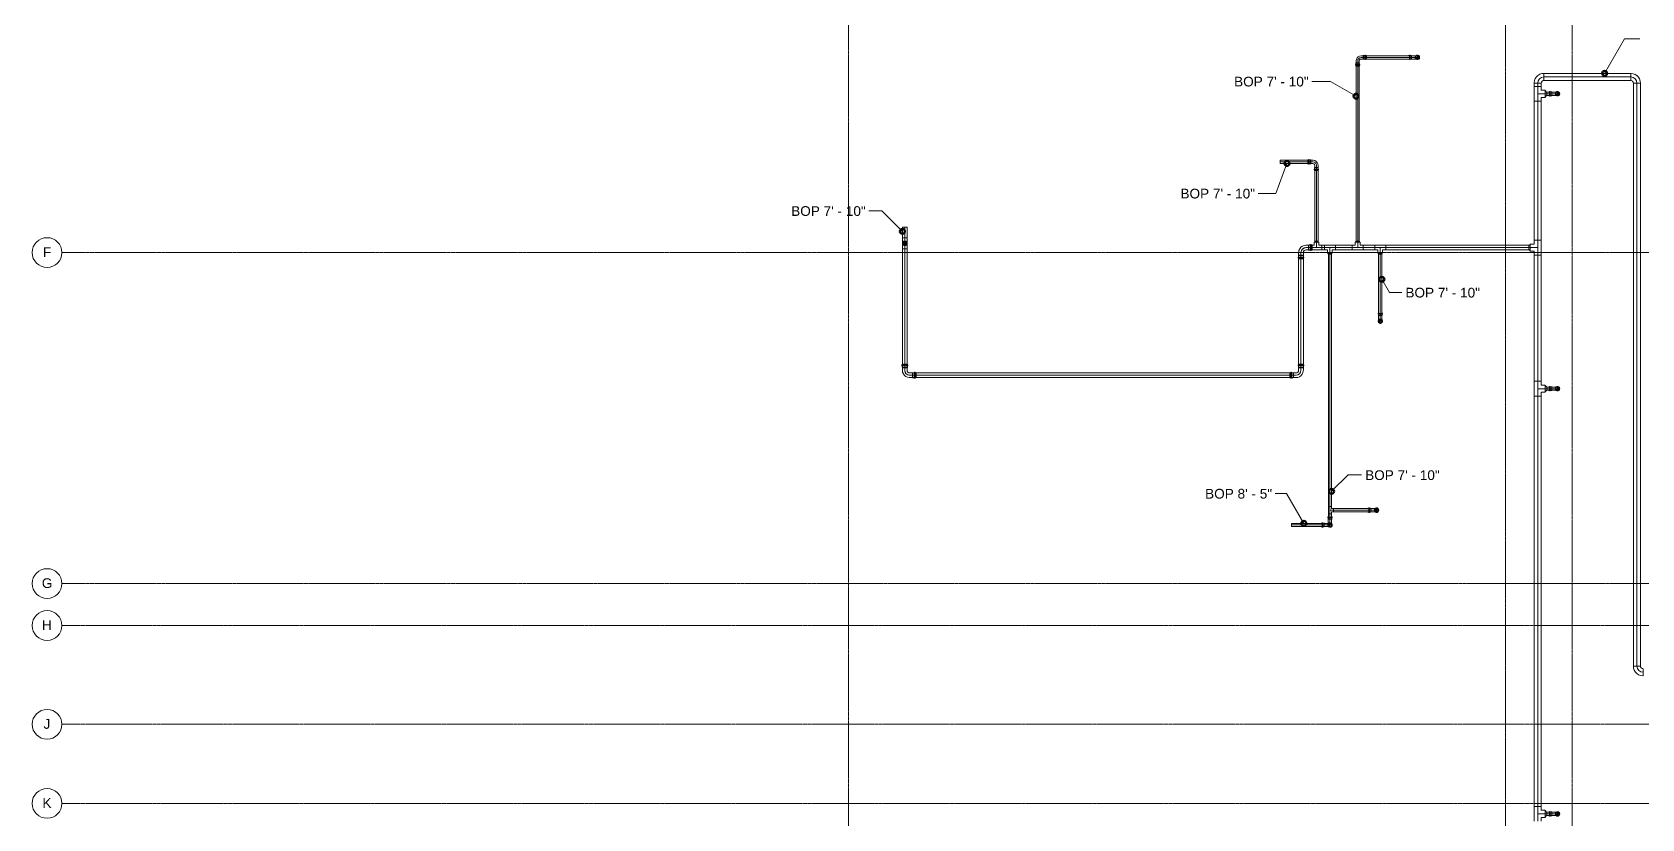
# Model space of a CAD drawing. Header units: inches. Extents: x -3679 to 241, y -496 to 1784.
# Drawn here: x -3678 to -3027, y 734 to 1052 of the extents above; entities that cross this region are included whole.
import ezdxf

# ---------------------------------------------------------------- set-up
doc = ezdxf.new("R2010")
doc.units = ezdxf.units.IN
doc.header["$MEASUREMENT"] = 0
doc.linetypes.add('Grid Line', pattern=[0.875, 0.5, -0.125, 0.125, -0.125])
for name, color, linetype, lineweight in [('G-ANNO-DIMS', 251, 'Continuous', 9), ('P-PIPE', 1, 'Continuous', 9), ('P-PIPE-CNTR', 1, 'Continuous', 9), ('S-GRID', 8, 'Continuous', 9), ('S-GRID-IDEN', 8, 'Continuous', 13)]:
    doc.layers.add(name, color=color, linetype=linetype, lineweight=lineweight)
doc.styles.add('Arial', font='arial.ttf', dxfattribs={"height": 3.934132})

# ---------------------------------------------------------------- blocks, each defined once
blk = doc.blocks.new('Victaulic-VicPress316-Elbow 90-45deg Style P568_P571 - Standard-523083-FOURTH LEVEL')
at = {"layer": 'P-PIPE'}
for p, q in [((-3064.18, 1028.04), (-3064.52, 1028.04)), ((-3063.22, 1027.94), (-3064.52, 1027.94)), ((-3064.52, 1027.28), (-3064.52, 1027.28)), ((-3064.52, 1027.28), (-3064.52, 1027.28)), ((-3064.52, 1027.28), (-3064.52, 1027.28)), ((-3064.52, 1027.28), (-3064.52, 1027.28)), ((-3064.52, 1026.62), (-3063.22, 1026.62)), ((-3064.52, 1026.51), (-3064.18, 1026.51)), ((-3064.18, 1027.28), (-3064.18, 1027.28)), ((-3064.18, 1027.28), (-3064.18, 1027.28)), ((-3063.44, 1028.04), (-3063.89, 1028.04)), ((-3063.89, 1027.28), (-3063.89, 1027.28)), ((-3063.89, 1027.28), (-3063.89, 1027.28)), ((-3063.89, 1026.51), (-3063.44, 1026.51)), ((-3062.39, 1027.94), (-3063.33, 1027.94)), ((-3063.33, 1027.94), (-3063.33, 1027.28)), ((-3063.33, 1027.28), (-3063.33, 1027.94)), ((-3063.33, 1027.28), (-3063.33, 1026.62)), ((-3063.33, 1026.62), (-3063.33, 1027.28)), ((-3062.39, 1027.28), (-3063.33, 1027.28)), ((-3063.33, 1026.62), (-3062.39, 1026.62)), ((-3063.22, 1027.28), (-3063.22, 1027.28)), ((-3063.22, 1027.28), (-3063.22, 1027.28)), ((-3062.39, 1027.28), (-3061, 1027.28)), ((-3061, 1027.28), (-3061, 1027.28))]:
    blk.add_line(p, q, dxfattribs=at)
at = {"layer": 'P-PIPE', "flags": 128}
for points in [[(-3064.18, 1028.04), (-3064.11, 1028.17), (-3063.98, 1028.18), (-3063.89, 1028.07), (-3063.89, 1028.04)], [(-3064.18, 1028.04), (-3064.18, 1027.95), (-3064.18, 1027.7), (-3064.18, 1027.34), (-3064.18, 1027.28)], [(-3064.18, 1027.28), (-3064.18, 1027.64), (-3064.18, 1027.92), (-3064.18, 1028.04), (-3064.18, 1028.04)], [(-3064.18, 1026.51), (-3064.18, 1026.6), (-3064.18, 1026.86), (-3064.18, 1027.21), (-3064.18, 1027.28)], [(-3064.18, 1027.28), (-3064.18, 1026.91), (-3064.18, 1026.64), (-3064.18, 1026.51), (-3064.18, 1026.51)], [(-3063.89, 1026.51), (-3063.96, 1026.39), (-3064.1, 1026.38), (-3064.18, 1026.49), (-3064.18, 1026.51)], [(-3063.89, 1028.04), (-3063.89, 1027.95), (-3063.89, 1027.7), (-3063.89, 1027.34), (-3063.89, 1027.28)], [(-3063.89, 1027.28), (-3063.89, 1027.64), (-3063.89, 1027.92), (-3063.89, 1028.04), (-3063.89, 1028.04)], [(-3063.89, 1026.51), (-3063.89, 1026.6), (-3063.89, 1026.86), (-3063.89, 1027.21), (-3063.89, 1027.28)], [(-3063.89, 1027.28), (-3063.89, 1026.91), (-3063.89, 1026.64), (-3063.89, 1026.51), (-3063.89, 1026.51)], [(-3063.44, 1028.04), (-3063.24, 1027.96), (-3063.22, 1027.94)], [(-3063.22, 1026.62), (-3063.41, 1026.51), (-3063.44, 1026.51)], [(-3061, 1027.94), (-3061.09, 1027.94), (-3061.36, 1027.94), (-3061.76, 1027.94), (-3062.25, 1027.94), (-3062.39, 1027.94)], [(-3062.39, 1026.62), (-3061.89, 1026.62), (-3061.46, 1026.62), (-3061.15, 1026.62), (-3061.01, 1026.62), (-3061, 1026.62)], [(-3060.09, 1027.28), (-3060.18, 1027.68), (-3060.44, 1028), (-3060.81, 1028.17), (-3061.22, 1028.16), (-3061.58, 1027.98), (-3061.83, 1027.65), (-3061.91, 1027.28)], [(-3061.91, 1027.28), (-3061.82, 1026.88), (-3061.56, 1026.56), (-3061.19, 1026.39), (-3060.78, 1026.39), (-3060.42, 1026.58), (-3060.17, 1026.91), (-3060.09, 1027.28)], [(-3060.23, 1027.28), (-3060.33, 1027.64), (-3060.58, 1027.92), (-3060.93, 1028.04), (-3061.3, 1027.98), (-3061.6, 1027.75), (-3061.75, 1027.41), (-3061.77, 1027.28)], [(-3061.77, 1027.28), (-3061.67, 1026.91), (-3061.42, 1026.64), (-3061.07, 1026.51), (-3060.7, 1026.57), (-3060.4, 1026.8), (-3060.25, 1027.15), (-3060.23, 1027.28)]]:
    blk.add_lwpolyline(points, dxfattribs=at)
at = {"layer": 'P-PIPE'}
for radius, start, end in [(0.767, 0, 180), (0.766, 0, 180), (0.766, 0, 180), (0.766, 180, 0), (0.767, 180, 0), (0.767, 180, 0), (0.657, 0, 180), (0.657, 0, 180), (0.657, 90, 180), (0.658, 180, 0), (0.658, 180, 0), (0.657, 180, 270), (0.658, 0, 90), (0.658, 270, 0)]:
    blk.add_arc((-3061, 1027.28), radius, start, end, dxfattribs=at)
blk = doc.blocks.new('Victaulic-VicPress316-Elbow 90-45deg Style P568_P571 - Standard-V1-FOURTH LEVEL')
at = {"layer": 'P-PIPE'}
for p, q in [((-3.18, 0.77), (-3.52, 0.77)), ((-3.52, 0.77), (-3.52, -0.77)), ((-3.52, -0.77), (-3.52, 0.77)), ((-2.22, 0.66), (-3.52, 0.66)), ((-3.52, -0.66), (-3.52, 0.66)), ((-3.52, 0.66), (-3.52, -0.66)), ((-3.18, -0.77), (-3.18, 0.77)), ((-3.18, 0.77), (-3.18, -0.77)), ((-2.44, 0.77), (-2.89, 0.77)), ((-2.89, -0.77), (-2.89, 0.77)), ((-2.89, 0.77), (-2.89, -0.77)), ((-1.39, 0.66), (-2.33, 0.66)), ((-2.33, 0), (-2.33, 0.66)), ((-2.33, 0.66), (-2.33, 0)), ((-2.22, -0.66), (-2.22, 0.66)), ((-2.22, 0.66), (-2.22, -0.66)), ((-0.77, 3.52), (-0.77, 3.18)), ((0.77, 3.52), (-0.77, 3.52)), ((-0.77, 3.52), (0.77, 3.52)), ((-0.77, 3.18), (0.77, 3.18)), ((0.77, 3.18), (-0.77, 3.18)), ((-0.77, 2.89), (-0.77, 2.44)), ((-0.77, 2.89), (0.77, 2.89)), ((0.77, 2.89), (-0.77, 2.89)), ((-0.66, 3.52), (-0.66, 2.22)), ((-0.66, 3.52), (0.66, 3.52)), ((0.66, 3.52), (-0.66, 3.52)), ((-0.66, 2.33), (-0.66, 1.39)), ((0, 2.33), (-0.66, 2.33)), ((-0.66, 2.33), (0, 2.33)), ((-0.66, 2.22), (0.66, 2.22)), ((0.66, 2.22), (-0.66, 2.22)), ((0, 2.33), (0.66, 2.33)), ((0.66, 2.33), (0, 2.33)), ((0, 1.39), (0, 2.33)), ((0.66, 2.22), (0.66, 3.52)), ((0.66, 1.39), (0.66, 2.33)), ((0.77, 3.18), (0.77, 3.52)), ((0.77, 2.44), (0.77, 2.89)), ((-3.52, -0.66), (-2.22, -0.66)), ((-3.52, -0.77), (-3.18, -0.77)), ((-2.89, -0.77), (-2.44, -0.77)), ((-2.33, 0), (-2.33, -0.66)), ((-2.33, -0.66), (-2.33, 0)), ((-1.39, 0), (-2.33, 0)), ((-2.33, -0.66), (-1.39, -0.66))]:
    blk.add_line(p, q, dxfattribs=at)
at = {"layer": 'P-PIPE', "flags": 128}
for points in [[(-3.18, 0.77), (-3.11, 0.89), (-2.98, 0.9), (-2.89, 0.79), (-2.89, 0.77)], [(-3.18, 0.77), (-3.18, 0.67), (-3.18, 0.42), (-3.18, 0.07), (-3.18, -0.3), (-3.18, -0.6), (-3.18, -0.75), (-3.18, -0.77)], [(-3.18, -0.77), (-3.18, -0.67), (-3.18, -0.42), (-3.18, -0.07), (-3.18, 0.3), (-3.18, 0.6), (-3.18, 0.75), (-3.18, 0.77)], [(-2.89, -0.77), (-2.89, -0.67), (-2.89, -0.42), (-2.89, -0.07), (-2.89, 0.3), (-2.89, 0.6), (-2.89, 0.75), (-2.89, 0.77)], [(-2.89, 0.77), (-2.89, 0.67), (-2.89, 0.42), (-2.89, 0.07), (-2.89, -0.3), (-2.89, -0.6), (-2.89, -0.75), (-2.89, -0.77)], [(-2.44, 0.77), (-2.24, 0.68), (-2.22, 0.66)], [(-0.66, 1.39), (-0.75, 1.04), (-1, 0.77), (-1.35, 0.66), (-1.39, 0.66)], [(-1.39, -0.66), (-0.78, -0.56), (-0.23, -0.29), (0.22, 0.13), (0.53, 0.67), (0.65, 1.27), (0.66, 1.39)], [(-0.77, 2.89), (-0.89, 2.96), (-0.9, 3.1), (-0.79, 3.18), (-0.77, 3.18)], [(0.77, 3.18), (0.67, 3.18), (0.42, 3.18), (0.07, 3.18), (-0.3, 3.18), (-0.6, 3.18), (-0.75, 3.18), (-0.77, 3.18)], [(-0.77, 3.18), (-0.67, 3.18), (-0.42, 3.18), (-0.07, 3.18), (0.3, 3.18), (0.6, 3.18), (0.75, 3.18), (0.77, 3.18)], [(-0.77, 2.89), (-0.67, 2.89), (-0.42, 2.89), (-0.07, 2.89), (0.3, 2.89), (0.6, 2.89), (0.75, 2.89), (0.77, 2.89)], [(0.77, 2.89), (0.67, 2.89), (0.42, 2.89), (0.07, 2.89), (-0.3, 2.89), (-0.6, 2.89), (-0.75, 2.89), (-0.77, 2.89)], [(-0.66, 2.22), (-0.77, 2.41), (-0.77, 2.44)], [(0.77, 2.44), (0.68, 2.24), (0.66, 2.22)], [(0.77, 3.18), (0.89, 3.11), (0.9, 2.98), (0.79, 2.89), (0.77, 2.89)], [(-2.89, -0.77), (-2.96, -0.89), (-3.1, -0.9), (-3.18, -0.79), (-3.18, -0.77)], [(-2.22, -0.66), (-2.41, -0.77), (-2.44, -0.77)]]:
    blk.add_lwpolyline(points, dxfattribs=at)
at = {"layer": 'P-PIPE'}
blk.add_arc((-1.39, 1.39), 1.39, 270, 0, dxfattribs=at)
blk = doc.blocks.new('Victaulic-VicPress316-Elbow 90-45deg Style P568_P571 - Standard-V2-FOURTH LEVEL')
at = {"layer": 'P-PIPE'}
for p, q in [((-3203.81, 730.05), (-3203.81, 729.6)), ((-3203.7, 731.1), (-3203.7, 730.16)), ((-3203.7, 730.27), (-3203.7, 728.97)), ((-3203.05, 730.16), (-3203.7, 730.16)), ((-3203.7, 730.16), (-3203.05, 730.16)), ((-3203.05, 732.49), (-3203.05, 732.49)), ((-3203.05, 732.49), (-3203.05, 731.1)), ((-3203.05, 731.1), (-3203.05, 730.16)), ((-3203.05, 730.27), (-3203.05, 730.27)), ((-3203.05, 730.27), (-3203.05, 730.27)), ((-3202.39, 730.16), (-3203.05, 730.16)), ((-3203.05, 730.16), (-3202.39, 730.16)), ((-3202.39, 730.16), (-3202.39, 731.1)), ((-3202.39, 728.97), (-3202.39, 730.27)), ((-3202.28, 729.6), (-3202.28, 730.05)), ((-3203.81, 729.31), (-3203.81, 728.97)), ((-3203.05, 729.6), (-3203.05, 729.6)), ((-3203.05, 729.6), (-3203.05, 729.6)), ((-3203.05, 729.31), (-3203.05, 729.31)), ((-3203.05, 729.31), (-3203.05, 729.31)), ((-3203.05, 728.97), (-3203.05, 728.97)), ((-3203.05, 728.97), (-3203.05, 728.97)), ((-3203.05, 728.97), (-3203.05, 728.97)), ((-3203.05, 728.97), (-3203.05, 728.97)), ((-3202.28, 728.97), (-3202.28, 729.31))]:
    blk.add_line(p, q, dxfattribs=at)
at = {"layer": 'P-PIPE', "flags": 128}
for points in [[(-3203.05, 733.4), (-3203.45, 733.31), (-3203.76, 733.05), (-3203.94, 732.68), (-3203.93, 732.27), (-3203.75, 731.91), (-3203.42, 731.66), (-3203.05, 731.58)], [(-3203.05, 733.26), (-3203.41, 733.16), (-3203.69, 732.91), (-3203.81, 732.56), (-3203.75, 732.19), (-3203.52, 731.89), (-3203.18, 731.74), (-3203.05, 731.72)], [(-3203.81, 730.05), (-3203.72, 730.25), (-3203.7, 730.27)], [(-3203.7, 732.49), (-3203.7, 732.4), (-3203.7, 732.13), (-3203.7, 731.73), (-3203.7, 731.24), (-3203.7, 731.1)], [(-3203.05, 731.58), (-3202.65, 731.67), (-3202.33, 731.93), (-3202.15, 732.3), (-3202.16, 732.71), (-3202.35, 733.07), (-3202.67, 733.32), (-3203.05, 733.4)], [(-3203.05, 731.72), (-3202.68, 731.82), (-3202.41, 732.07), (-3202.28, 732.42), (-3202.34, 732.79), (-3202.57, 733.09), (-3202.91, 733.24), (-3203.05, 733.26)], [(-3202.39, 731.1), (-3202.39, 731.6), (-3202.39, 732.03), (-3202.39, 732.34), (-3202.39, 732.48), (-3202.39, 732.49)], [(-3202.39, 730.27), (-3202.28, 730.08), (-3202.28, 730.05)], [(-3203.81, 729.31), (-3203.93, 729.38), (-3203.94, 729.51), (-3203.83, 729.6), (-3203.81, 729.6)], [(-3203.81, 729.6), (-3203.72, 729.6), (-3203.47, 729.6), (-3203.11, 729.6), (-3203.05, 729.6)], [(-3203.05, 729.6), (-3203.41, 729.6), (-3203.69, 729.6), (-3203.81, 729.6), (-3203.81, 729.6)], [(-3203.81, 729.31), (-3203.72, 729.31), (-3203.47, 729.31), (-3203.11, 729.31), (-3203.05, 729.31)], [(-3203.05, 729.31), (-3203.41, 729.31), (-3203.69, 729.31), (-3203.81, 729.31), (-3203.81, 729.31)], [(-3202.28, 729.6), (-3202.37, 729.6), (-3202.62, 729.6), (-3202.98, 729.6), (-3203.05, 729.6)], [(-3203.05, 729.6), (-3202.68, 729.6), (-3202.41, 729.6), (-3202.28, 729.6), (-3202.28, 729.6)], [(-3202.28, 729.31), (-3202.37, 729.31), (-3202.62, 729.31), (-3202.98, 729.31), (-3203.05, 729.31)], [(-3203.05, 729.31), (-3202.68, 729.31), (-3202.41, 729.31), (-3202.28, 729.31), (-3202.28, 729.31)], [(-3202.28, 729.6), (-3202.16, 729.53), (-3202.15, 729.39), (-3202.26, 729.31), (-3202.28, 729.31)]]:
    blk.add_lwpolyline(points, dxfattribs=at)
at = {"layer": 'P-PIPE'}
for radius, start, end in [(0.767, 90, 270), (0.767, 90, 270), (0.767, 90, 270), (0.658, 90, 270), (0.658, 90, 270), (0.658, 90, 180), (0.658, 180, 270), (0.766, 270, 90), (0.766, 270, 90), (0.766, 270, 90), (0.658, 270, 90), (0.657, 270, 90), (0.658, 0, 90), (0.658, 270, 0)]:
    blk.add_arc((-3203.05, 732.49), radius, start, end, dxfattribs=at)
blk = doc.blocks.new('Victaulic-VicPress316-Elbow 90-45deg Style P568_P571 - Standard-1125944-FOURTH LEVEL')
at = {"layer": 'P-PIPE'}
for p, q in [((-4.17, 1.06), (-4.55, 1.06)), ((-4.55, 1.06), (-4.55, -1.06)), ((-4.55, -1.06), (-4.55, 1.06)), ((-3.07, 0.95), (-4.55, 0.95)), ((-4.55, -0.95), (-4.55, 0.95)), ((-4.55, 0.95), (-4.55, -0.95)), ((-4.17, -1.06), (-4.17, 1.06)), ((-4.17, 1.06), (-4.17, -1.06)), ((-3.29, 1.06), (-3.85, 1.06)), ((-3.85, -1.06), (-3.85, 1.06)), ((-3.85, 1.06), (-3.85, -1.06)), ((-2.02, 0.95), (-3.18, 0.95)), ((-3.18, 0), (-3.18, 0.95)), ((-3.18, 0.95), (-3.18, 0)), ((-3.07, -0.95), (-3.07, 0.95)), ((-3.07, 0.95), (-3.07, -0.95)), ((-1.06, 4.55), (-1.06, 4.17)), ((1.06, 4.55), (-1.06, 4.55)), ((-1.06, 4.55), (1.06, 4.55)), ((-1.06, 4.17), (1.06, 4.17)), ((1.06, 4.17), (-1.06, 4.17)), ((-1.06, 3.85), (-1.06, 3.29)), ((-1.06, 3.85), (1.06, 3.85)), ((1.06, 3.85), (-1.06, 3.85)), ((-0.95, 4.55), (-0.95, 3.07)), ((-0.95, 4.55), (0.95, 4.55)), ((0.95, 4.55), (-0.95, 4.55)), ((-0.95, 3.18), (-0.95, 2.02)), ((0, 3.18), (-0.95, 3.18)), ((-0.95, 3.18), (0, 3.18)), ((-0.95, 3.07), (0.95, 3.07)), ((0.95, 3.07), (-0.95, 3.07)), ((0, 3.18), (0.95, 3.18)), ((0.95, 3.18), (0, 3.18)), ((0, 2.02), (0, 3.18)), ((0.95, 3.07), (0.95, 4.55)), ((0.95, 2.02), (0.95, 3.18)), ((1.06, 4.17), (1.06, 4.55)), ((1.06, 3.29), (1.06, 3.85)), ((-4.55, -0.95), (-3.07, -0.95)), ((-4.55, -1.06), (-4.17, -1.06)), ((-3.85, -1.06), (-3.29, -1.06)), ((-3.18, 0), (-3.18, -0.95)), ((-3.18, -0.95), (-3.18, 0)), ((-2.02, 0), (-3.18, 0)), ((-3.18, -0.95), (-2.02, -0.95))]:
    blk.add_line(p, q, dxfattribs=at)
at = {"layer": 'P-PIPE', "flags": 128}
for points in [[(-4.17, 1.06), (-4.1, 1.2), (-3.94, 1.21), (-3.85, 1.08), (-3.85, 1.06)], [(-4.17, 1.06), (-4.17, 0.97), (-4.17, 0.71), (-4.17, 0.32), (-4.17, -0.12), (-4.17, -0.54), (-4.17, -0.86), (-4.17, -1.04), (-4.17, -1.06)], [(-4.17, -1.06), (-4.17, -0.97), (-4.17, -0.71), (-4.17, -0.32), (-4.17, 0.12), (-4.17, 0.54), (-4.17, 0.86), (-4.17, 1.04), (-4.17, 1.06)], [(-3.85, -1.06), (-3.85, -0.97), (-3.85, -0.71), (-3.85, -0.32), (-3.85, 0.12), (-3.85, 0.54), (-3.85, 0.86), (-3.85, 1.04), (-3.85, 1.06)], [(-3.85, 1.06), (-3.85, 0.97), (-3.85, 0.71), (-3.85, 0.32), (-3.85, -0.12), (-3.85, -0.54), (-3.85, -0.86), (-3.85, -1.04), (-3.85, -1.06)], [(-3.29, 1.06), (-3.09, 0.97), (-3.07, 0.95)], [(-0.95, 2.02), (-1.04, 1.58), (-1.3, 1.22), (-1.69, 1), (-2.02, 0.95)], [(-2.02, -0.95), (-1.28, -0.86), (-0.59, -0.58), (0.02, -0.15), (0.49, 0.43), (0.81, 1.1), (0.94, 1.83), (0.95, 2.02)], [(-1.06, 3.85), (-1.2, 3.92), (-1.21, 4.08), (-1.08, 4.17), (-1.06, 4.17)], [(1.06, 4.17), (0.97, 4.17), (0.71, 4.17), (0.32, 4.17), (-0.12, 4.17), (-0.54, 4.17), (-0.86, 4.17), (-1.04, 4.17), (-1.06, 4.17)], [(-1.06, 4.17), (-0.97, 4.17), (-0.71, 4.17), (-0.32, 4.17), (0.12, 4.17), (0.54, 4.17), (0.86, 4.17), (1.04, 4.17), (1.06, 4.17)], [(-1.06, 3.85), (-0.97, 3.85), (-0.71, 3.85), (-0.32, 3.85), (0.12, 3.85), (0.54, 3.85), (0.86, 3.85), (1.04, 3.85), (1.06, 3.85)], [(1.06, 3.85), (0.97, 3.85), (0.71, 3.85), (0.32, 3.85), (-0.12, 3.85), (-0.54, 3.85), (-0.86, 3.85), (-1.04, 3.85), (-1.06, 3.85)], [(-0.95, 3.07), (-1.06, 3.26), (-1.06, 3.29)], [(1.06, 3.29), (0.97, 3.09), (0.95, 3.07)], [(1.06, 4.17), (1.2, 4.1), (1.21, 3.94), (1.08, 3.85), (1.06, 3.85)], [(-3.85, -1.06), (-3.92, -1.2), (-4.08, -1.21), (-4.17, -1.08), (-4.17, -1.06)], [(-3.07, -0.95), (-3.26, -1.06), (-3.29, -1.06)]]:
    blk.add_lwpolyline(points, dxfattribs=at)
at = {"layer": 'P-PIPE'}
blk.add_arc((-2.02, 2.02), 2.02, 270, 0, dxfattribs=at)
blk = doc.blocks.new('Transition - Generic - Plumbing-CW-1022941-FOURTH LEVEL')
at = {"layer": 'P-PIPE'}
for radius, start, end in [(0.812, 0, 180), (0.812, 180, 0), (0.562, 360, 180), (0.563, 180, 0)]:
    blk.add_arc((-3323.92, 470.33), radius, start, end, dxfattribs=at)
blk = doc.blocks.new('Elbow - Welded - Generic - Standard-1127339-FOURTH LEVEL')
at = {"layer": 'P-PIPE'}
for p, q in [((-2.52, -1.44), (-2.52, 1.44)), ((-2.52, 1.44), (-2.52, -1.44)), ((1.44, 2.52), (-1.44, 2.52)), ((-1.44, 2.52), (1.44, 2.52))]:
    blk.add_line(p, q, dxfattribs=at)
at = {"layer": 'P-PIPE', "flags": 128}
for points in [[(-1.44, 2.52), (-1.53, 2.08), (-1.79, 1.72), (-2.18, 1.49), (-2.52, 1.44)], [(-2.52, -1.44), (-1.67, -1.34), (-0.85, -1.07), (-0.12, -0.62), (0.51, -0.03), (0.99, 0.68), (1.3, 1.48), (1.43, 2.33), (1.44, 2.52)]]:
    blk.add_lwpolyline(points, dxfattribs=at)
blk = doc.blocks.new('Grid - 3_16_-139788-FOURTH LEVEL')
at = {"layer": 'S-GRID-IDEN'}
blk.add_circle((0, 0), 0.188, dxfattribs=at)

msp = doc.modelspace()

# ---------------------------------------------------------------- linework, layer by layer
at = {"layer": 'G-ANNO-DIMS'}
for p, q in [((-3041.91, 1035.56), (-3033.86, 1049.51)), ((-3033.86, 1049.51), (-3027.71, 1049.51)), ((-3152.92, 1032.31), (-3160.43, 1032.31)), ((-3142.53, 1026.31), (-3152.92, 1032.31)), ((-3170.49, 999.05), (-3175.06, 986.97)), ((-3175.06, 986.97), (-3182.14, 986.97)), ((-3334.48, 979.91), (-3339.71, 979.91)), ((-3326.14, 971.57), (-3334.48, 979.91)), ((-3132.06, 952.16), (-3129.01, 946.87)), ((-3129.01, 946.87), (-3124.04, 946.87)), ((-3152.43, 866.33), (-3145.78, 872.98)), ((-3145.78, 872.98), (-3140.34, 872.98)), ((-3170.66, 865.46), (-3175.2, 865.46)), ((-3163.68, 853.37), (-3170.66, 865.46))]:
    msp.add_line(p, q, dxfattribs=at)
at = {"layer": 'G-ANNO-DIMS', "lineweight": 50}
for centre in [(-3041.91, 1035.56), (-3142.53, 1026.31), (-3170.49, 999.05), (-3326.14, 971.57), (-3132.06, 952.16), (-3152.43, 866.33), (-3163.68, 853.37)]:
    msp.add_circle(centre, 1, dxfattribs=at)
at = {"layer": 'P-PIPE'}
for p, q in [((-3120.05, 1042.66), (-3139.54, 1042.66)), ((-3139.54, 1041.34), (-3139.54, 1042.66)), ((-3120.05, 1041.34), (-3120.05, 1042.66)), ((-3142.53, 1039.67), (-3142.53, 967.65)), ((-3142.53, 1039.67), (-3141.22, 1039.67)), ((-3141.22, 967.65), (-3141.22, 1039.67)), ((-3139.54, 1041.34), (-3120.05, 1041.34)), ((-3070.43, 1031.6), (-3070.43, 1030.27)), ((-3070.43, 1031.6), (-3067.56, 1031.6)), ((-3070.43, 1030.27), (-3067.56, 1030.27)), ((-3070.43, 1030.27), (-3070.43, 1024.29)), ((-3067.56, 1030.27), (-3070.43, 1030.27)), ((-3070.43, 1030.27), (-3067.56, 1030.27)), ((-3067.56, 1030.27), (-3067.56, 1031.6)), ((-3067.56, 1028.71), (-3067.56, 1030.27)), ((-3031.36, 1035.56), (-3066.48, 1035.56)), ((-3066.48, 1032.69), (-3066.48, 1035.56)), ((-3066.48, 1032.69), (-3031.36, 1032.69)), ((-3031.36, 1032.69), (-3031.36, 1035.56)), ((-3030.27, 1031.6), (-3030.27, 795.58)), ((-3030.27, 1031.6), (-3027.4, 1031.6)), ((-3027.4, 795.58), (-3027.4, 1031.6)), ((-3067.56, 1024.29), (-3070.43, 1024.29)), ((-3070.43, 1024.29), (-3067.56, 1024.29)), ((-3070.43, 1024.29), (-3070.43, 967.99)), ((-3067.56, 1024.29), (-3070.43, 1024.29)), ((-3066.01, 1028.71), (-3067.56, 1028.71)), ((-3067.56, 1024.29), (-3067.56, 1025.84)), ((-3067.56, 1025.84), (-3066.01, 1025.84)), ((-3067.56, 967.99), (-3067.56, 1024.29)), ((-3066.01, 1028.71), (-3066.01, 1025.84)), ((-3066.01, 1025.84), (-3066.01, 1028.71)), ((-3065.35, 1027.84), (-3066.01, 1028.59)), ((-3066.01, 1025.97), (-3065.35, 1026.72)), ((-3063.33, 1027.94), (-3065.35, 1027.94)), ((-3065.35, 1026.62), (-3065.35, 1027.94)), ((-3065.35, 1026.62), (-3063.33, 1026.62)), ((-3063.33, 1026.62), (-3063.33, 1027.94)), ((-3160.9, 1000.37), (-3173.22, 1000.37)), ((-3173.22, 1000.37), (-3173.22, 999.05)), ((-3173.22, 999.05), (-3160.9, 999.05)), ((-3160.9, 1000.37), (-3160.9, 999.05)), ((-3159.22, 997.38), (-3159.22, 967.65)), ((-3157.91, 997.38), (-3159.22, 997.38)), ((-3157.91, 967.65), (-3157.91, 997.38)), ((-3326.14, 973.31), (-3326.14, 968.95)), ((-3324.24, 973.31), (-3326.14, 973.31)), ((-3324.24, 968.95), (-3324.24, 973.31)), ((-3324.24, 968.95), (-3326.14, 968.95)), ((-3326.14, 968.95), (-3326.14, 964.47)), ((-3326.14, 964.47), (-3326.14, 916.49)), ((-3324.24, 964.47), (-3326.14, 964.47)), ((-3324.24, 964.47), (-3324.24, 968.95)), ((-3324.24, 916.49), (-3324.24, 964.47)), ((-3160.81, 965.95), (-3161.63, 965.95)), ((-3161.63, 965.95), (-3161.63, 964.05)), ((-3159.52, 965.95), (-3160.81, 965.95)), ((-3160.81, 965.95), (-3160.81, 964.05)), ((-3160.81, 964.05), (-3160.81, 965.95)), ((-3160.81, 965.95), (-3160.81, 964.05)), ((-3159.52, 967.24), (-3159.52, 965.95)), ((-3159.52, 967.24), (-3157.62, 967.24)), ((-3157.62, 967.24), (-3159.52, 967.24)), ((-3159.13, 967.65), (-3159.38, 967.24)), ((-3157.91, 967.65), (-3159.22, 967.65)), ((-3157.75, 967.24), (-3158, 967.65)), ((-3157.62, 965.95), (-3157.62, 967.24)), ((-3156.32, 965.95), (-3157.62, 965.95)), ((-3156.32, 965.95), (-3156.32, 964.05)), ((-3156.32, 964.05), (-3156.32, 965.95)), ((-3155.33, 965.95), (-3156.32, 965.95)), ((-3156.32, 965.95), (-3156.32, 964.05)), ((-3150.84, 965.95), (-3155.33, 965.95)), ((-3155.33, 964.05), (-3155.33, 965.95)), ((-3155.33, 965.95), (-3155.33, 964.05)), ((-3155.33, 965.95), (-3155.33, 964.05)), ((-3150.84, 964.05), (-3150.84, 965.95)), ((-3150.84, 965.95), (-3150.84, 964.05)), ((-3144.12, 965.95), (-3150.84, 965.95)), ((-3150.84, 965.95), (-3150.84, 964.05)), ((-3144.12, 965.95), (-3144.12, 964.05)), ((-3142.82, 965.95), (-3144.12, 965.95)), ((-3144.12, 965.95), (-3144.12, 964.05)), ((-3144.12, 964.05), (-3144.12, 965.95)), ((-3142.82, 967.24), (-3142.82, 965.95)), ((-3142.82, 967.24), (-3140.92, 967.24)), ((-3140.92, 967.24), (-3142.82, 967.24)), ((-3142.44, 967.65), (-3142.69, 967.24)), ((-3142.53, 967.65), (-3141.22, 967.65)), ((-3141.06, 967.24), (-3141.31, 967.65)), ((-3140.92, 965.95), (-3140.92, 967.24)), ((-3139.63, 965.95), (-3140.92, 965.95)), ((-3139.63, 965.95), (-3139.63, 964.05)), ((-3139.63, 964.05), (-3139.63, 965.95)), ((-3134.97, 965.95), (-3139.63, 965.95)), ((-3139.63, 965.95), (-3139.63, 964.05)), ((-3134.97, 965.95), (-3134.97, 964.05)), ((-3130.48, 965.95), (-3134.97, 965.95)), ((-3134.97, 964.05), (-3134.97, 965.95)), ((-3134.97, 965.95), (-3134.97, 964.05)), ((-3130.48, 964.05), (-3130.48, 965.95)), ((-3130.48, 965.95), (-3130.48, 964.05)), ((-3072.65, 965.95), (-3130.48, 965.95)), ((-3130.48, 965.95), (-3130.48, 964.05)), ((-3071.99, 966.31), (-3072.65, 965.81)), ((-3072.65, 965.95), (-3072.65, 964.05)), ((-3070.43, 966.44), (-3071.99, 966.44)), ((-3071.99, 966.44), (-3071.99, 963.56)), ((-3071.99, 963.56), (-3071.99, 966.44)), ((-3067.56, 967.99), (-3070.43, 967.99)), ((-3070.43, 967.99), (-3070.43, 966.44)), ((-3070.43, 967.99), (-3067.56, 967.99)), ((-3067.56, 967.99), (-3070.43, 967.99)), ((-3067.56, 962.01), (-3067.56, 967.99)), ((-3165.76, 961.82), (-3165.76, 916.49)), ((-3165.76, 961.82), (-3163.86, 961.82)), ((-3163.86, 916.49), (-3163.86, 961.82)), ((-3161.63, 964.05), (-3160.81, 964.05)), ((-3160.81, 964.05), (-3156.32, 964.05)), ((-3156.32, 964.05), (-3155.33, 964.05)), ((-3155.33, 964.05), (-3154.04, 964.05)), ((-3154.04, 964.05), (-3154.04, 962.76)), ((-3154.04, 962.76), (-3152.14, 962.76)), ((-3152.14, 962.76), (-3154.04, 962.76)), ((-3153.9, 962.76), (-3153.65, 962.35)), ((-3153.74, 962.35), (-3153.74, 860.21)), ((-3153.74, 962.35), (-3152.43, 962.35)), ((-3152.52, 962.35), (-3152.27, 962.76)), ((-3152.43, 860.21), (-3152.43, 962.35)), ((-3152.14, 964.05), (-3150.84, 964.05)), ((-3152.14, 962.76), (-3152.14, 964.05)), ((-3150.84, 964.05), (-3144.12, 964.05)), ((-3144.12, 964.05), (-3139.63, 964.05)), ((-3139.63, 964.05), (-3134.97, 964.05)), ((-3134.97, 964.05), (-3133.67, 964.05)), ((-3133.67, 964.05), (-3133.67, 962.76)), ((-3133.67, 962.76), (-3131.77, 962.76)), ((-3131.77, 962.76), (-3133.67, 962.76)), ((-3133.53, 962.76), (-3133.28, 962.35)), ((-3133.38, 962.35), (-3133.38, 937.54)), ((-3133.38, 962.35), (-3132.06, 962.35)), ((-3132.16, 962.35), (-3131.91, 962.76)), ((-3132.06, 937.54), (-3132.06, 962.35)), ((-3131.77, 964.05), (-3130.48, 964.05)), ((-3131.77, 962.76), (-3131.77, 964.05)), ((-3130.48, 964.05), (-3072.65, 964.05)), ((-3072.65, 964.19), (-3071.99, 963.69)), ((-3071.99, 963.56), (-3070.43, 963.56)), ((-3070.43, 963.56), (-3070.43, 962.01)), ((-3070.43, 962.01), (-3067.56, 962.01)), ((-3067.56, 962.01), (-3070.43, 962.01)), ((-3070.43, 962.01), (-3070.43, 910.87)), ((-3067.56, 962.01), (-3070.43, 962.01)), ((-3067.56, 910.87), (-3067.56, 962.01)), ((-3133.38, 937.54), (-3132.06, 937.54)), ((-3324.24, 916.49), (-3326.14, 916.49)), ((-3167.99, 914.26), (-3322.01, 914.26)), ((-3322.01, 912.36), (-3322.01, 914.26)), ((-3322.01, 912.36), (-3167.99, 912.36)), ((-3167.99, 912.36), (-3167.99, 914.26)), ((-3165.76, 916.49), (-3163.86, 916.49)), ((-3067.56, 910.87), (-3070.43, 910.87)), ((-3070.43, 910.87), (-3070.43, 904.88)), ((-3067.56, 910.87), (-3070.43, 910.87)), ((-3070.43, 910.87), (-3067.56, 910.87)), ((-3067.56, 909.31), (-3067.56, 910.87)), ((-3066.01, 909.31), (-3067.56, 909.31)), ((-3067.56, 904.88), (-3067.56, 906.44)), ((-3067.56, 906.44), (-3066.01, 906.44)), ((-3066.01, 909.31), (-3066.01, 906.44)), ((-3066.01, 906.44), (-3066.01, 909.31)), ((-3065.35, 908.44), (-3066.01, 909.19)), ((-3066.01, 906.56), (-3065.35, 907.31)), ((-3063.33, 908.53), (-3065.35, 908.53)), ((-3065.35, 908.53), (-3065.35, 907.22)), ((-3065.35, 907.22), (-3063.33, 907.22)), ((-3063.33, 908.53), (-3063.33, 907.22)), ((-3067.56, 904.88), (-3070.43, 904.88)), ((-3070.43, 904.88), (-3067.56, 904.88)), ((-3070.43, 904.88), (-3070.43, 738.73)), ((-3067.56, 904.88), (-3070.43, 904.88)), ((-3067.56, 738.73), (-3067.56, 904.88)), ((-3153.74, 860.21), (-3153.74, 857.21)), ((-3152.43, 860.21), (-3153.74, 860.21)), ((-3153.74, 860.21), (-3152.43, 860.21)), ((-3153.74, 860.21), (-3152.43, 860.21)), ((-3152.43, 859.37), (-3152.43, 860.21)), ((-3153.74, 857.21), (-3153.74, 855.04)), ((-3153.74, 857.21), (-3152.43, 857.21)), ((-3152.43, 857.21), (-3153.74, 857.21)), ((-3153.74, 857.21), (-3152.43, 857.21)), ((-3153.74, 855.04), (-3152.43, 855.04)), ((-3151.59, 859.37), (-3152.43, 859.37)), ((-3152.43, 857.21), (-3152.43, 858.05)), ((-3152.43, 858.05), (-3151.59, 858.05)), ((-3152.43, 855.04), (-3152.43, 857.21)), ((-3136.55, 859.37), (-3151.59, 859.37)), ((-3151.59, 858.05), (-3151.59, 859.37)), ((-3151.59, 858.05), (-3151.59, 859.37)), ((-3151.59, 859.37), (-3151.59, 858.05)), ((-3151.59, 858.05), (-3136.55, 858.05)), ((-3136.55, 858.05), (-3136.55, 859.37)), ((-3155.42, 853.37), (-3168.72, 853.37)), ((-3168.72, 853.37), (-3168.72, 852.05)), ((-3168.72, 852.05), (-3155.42, 852.05)), ((-3155.42, 853.37), (-3155.42, 852.05)), ((-3030.27, 795.58), (-3027.4, 795.58)), ((-3067.56, 738.73), (-3070.43, 738.73)), ((-3070.43, 738.73), (-3070.43, 732.75)), ((-3067.56, 738.73), (-3070.43, 738.73)), ((-3070.43, 738.73), (-3067.56, 738.73)), ((-3067.56, 737.18), (-3067.56, 738.73)), ((-3066.01, 737.18), (-3067.56, 737.18)), ((-3066.01, 737.18), (-3066.01, 734.31)), ((-3066.01, 734.31), (-3066.01, 737.18)), ((-3065.35, 736.31), (-3066.01, 737.06)), ((-3063.33, 736.4), (-3065.35, 736.4)), ((-3065.35, 736.4), (-3065.35, 735.09)), ((-3063.33, 736.4), (-3063.33, 735.09)), ((-3067.56, 732.75), (-3067.56, 734.31)), ((-3067.56, 734.31), (-3066.01, 734.31)), ((-3066.01, 734.43), (-3065.35, 735.18)), ((-3065.35, 735.09), (-3063.33, 735.09))]:
    msp.add_line(p, q, dxfattribs=at)
for centre, radius, start, end in [((-3117.72, 1042), 0.658, 0, 180), ((-3117.72, 1042.33), 0.329, 270, 90), ((-3117.72, 1042), 0.658, 180, 0), ((-3117.72, 1041.67), 0.329, 90, 270), ((-3061, 1027.28), 0.658, 0, 180), ((-3061, 1027.28), 0.657, 180, 0), ((-3061, 1026.95), 0.329, 90, 270), ((-3061, 1027.61), 0.329, 270, 90), ((-3325.19, 966.71), 0.951, 90, 270), ((-3325.19, 966.71), 0.658, 0, 180), ((-3325.19, 966.71), 0.658, 180, 0), ((-3325.19, 966.38), 0.329, 90, 270), ((-3325.19, 966.71), 0.951, 270, 90), ((-3325.19, 967.04), 0.329, 270, 90), ((-3132.72, 935.21), 0.658, 0, 180), ((-3132.72, 935.21), 0.658, 180, 0), ((-3132.72, 934.88), 0.329, 90, 270), ((-3132.72, 935.54), 0.329, 270, 90), ((-3061, 907.87), 0.657, 0, 180), ((-3061, 907.87), 0.657, 180, 0), ((-3061, 907.55), 0.329, 90, 270), ((-3061, 908.2), 0.329, 270, 90), ((-3134.22, 858.71), 0.658, 0, 180), ((-3134.22, 858.71), 0.658, 180, 0), ((-3134.22, 858.38), 0.329, 90, 270), ((-3134.22, 859.04), 0.329, 270, 90), ((-3153.09, 852.71), 0.658, 0, 180), ((-3153.09, 852.71), 0.658, 180, 0), ((-3153.09, 852.38), 0.329, 90, 270), ((-3153.09, 853.04), 0.329, 270, 90), ((-3061, 735.74), 0.657, 0, 180), ((-3061, 736.07), 0.329, 270, 90), ((-3061, 735.74), 0.657, 180, 0), ((-3061, 735.41), 0.329, 90, 270)]:
    msp.add_arc(centre, radius, start, end, dxfattribs=at)
at = {"layer": 'P-PIPE-CNTR'}
for p, q in [((-3117.72, 1041), (-3117.72, 1043)), ((-3141.87, 1040.61), (-3141.87, 1039.67)), ((-3141.87, 1040.61), (-3141.87, 1038.48)), ((-3141.87, 1039.67), (-3141.87, 967.65)), ((-3141.87, 1039.67), (-3141.87, 967.65)), ((-3139.54, 1042), (-3140.48, 1042)), ((-3139.54, 1042), (-3120.05, 1042)), ((-3139.54, 1042), (-3120.05, 1042)), ((-3120.05, 1042), (-3119.12, 1042)), ((-3119.12, 1042), (-3117.72, 1042)), ((-3118.72, 1042), (-3116.72, 1042)), ((-3069, 1031.6), (-3069, 1030.27)), ((-3069, 1031.6), (-3069, 1030.27)), ((-3069, 1030.27), (-3069, 1024.29)), ((-3066.48, 1034.12), (-3031.36, 1034.12)), ((-3066.48, 1034.12), (-3031.36, 1034.12)), ((-3028.84, 1031.6), (-3028.84, 795.58)), ((-3028.84, 1031.6), (-3028.84, 795.58)), ((-3066.01, 1027.28), (-3069, 1027.28)), ((-3069, 967.99), (-3069, 1024.29)), ((-3069, 967.99), (-3069, 1024.29)), ((-3066.01, 1027.28), (-3065.35, 1027.28)), ((-3065.35, 1027.28), (-3063.33, 1027.28)), ((-3065.35, 1027.28), (-3063.33, 1027.28)), ((-3063.33, 1027.28), (-3062.39, 1027.28)), ((-3062.39, 1027.28), (-3061, 1027.28)), ((-3062, 1027.28), (-3060, 1027.28)), ((-3061, 1026.28), (-3061, 1028.28)), ((-3160.9, 999.71), (-3173.22, 999.71)), ((-3160.9, 999.71), (-3173.22, 999.71)), ((-3159.96, 999.71), (-3162.09, 999.71)), ((-3159.96, 999.71), (-3160.9, 999.71)), ((-3158.57, 997.38), (-3158.57, 998.32)), ((-3158.57, 967.65), (-3158.57, 997.38)), ((-3158.57, 967.65), (-3158.57, 997.38)), ((-3325.19, 968.95), (-3325.19, 973.31)), ((-3325.19, 968.95), (-3325.19, 973.31)), ((-3326.19, 966.71), (-3324.19, 966.71)), ((-3325.19, 968.95), (-3325.19, 964.47)), ((-3325.19, 965.71), (-3325.19, 967.71)), ((-3325.19, 916.49), (-3325.19, 964.47)), ((-3325.19, 916.49), (-3325.19, 964.47)), ((-3161.63, 965), (-3162.8, 965)), ((-3160.81, 965), (-3161.63, 965)), ((-3160.81, 965), (-3161.63, 965)), ((-3160.81, 965), (-3156.32, 965)), ((-3158.57, 967.24), (-3158.57, 967.65)), ((-3158.57, 967.24), (-3158.57, 965)), ((-3155.33, 965), (-3156.32, 965)), ((-3155.33, 965), (-3156.32, 965)), ((-3155.33, 965), (-3150.84, 965)), ((-3153.09, 962.76), (-3153.09, 965)), ((-3144.12, 965), (-3150.84, 965)), ((-3144.12, 965), (-3150.84, 965)), ((-3144.12, 965), (-3139.63, 965)), ((-3141.87, 967.24), (-3141.87, 967.65)), ((-3141.87, 967.24), (-3141.87, 965)), ((-3134.97, 965), (-3139.63, 965)), ((-3134.97, 965), (-3139.63, 965)), ((-3134.97, 965), (-3130.48, 965)), ((-3132.72, 962.76), (-3132.72, 965)), ((-3072.65, 965), (-3130.48, 965)), ((-3072.65, 965), (-3130.48, 965)), ((-3071.99, 965), (-3072.65, 965)), ((-3071.99, 965), (-3069, 965)), ((-3069, 967.99), (-3069, 962.01)), ((-3164.81, 962.98), (-3164.81, 961.82)), ((-3164.81, 962.98), (-3164.81, 960.45)), ((-3164.81, 961.82), (-3164.81, 916.49)), ((-3164.81, 961.82), (-3164.81, 916.49)), ((-3153.09, 962.76), (-3153.09, 962.35)), ((-3153.09, 962.35), (-3153.09, 860.21)), ((-3153.09, 962.35), (-3153.09, 860.21)), ((-3132.72, 962.76), (-3132.72, 962.35)), ((-3132.72, 962.35), (-3132.72, 937.54)), ((-3132.72, 962.35), (-3132.72, 937.54)), ((-3069, 910.87), (-3069, 962.01)), ((-3069, 910.87), (-3069, 962.01)), ((-3132.72, 936.6), (-3132.72, 938.73)), ((-3133.72, 935.21), (-3131.72, 935.21)), ((-3132.72, 936.6), (-3132.72, 937.54)), ((-3132.72, 935.21), (-3132.72, 936.6)), ((-3132.72, 934.21), (-3132.72, 936.21)), ((-3325.19, 916.49), (-3325.19, 915.33)), ((-3323.18, 913.31), (-3322.01, 913.31)), ((-3323.18, 913.31), (-3320.64, 913.31)), ((-3322.01, 913.31), (-3167.99, 913.31)), ((-3322.01, 913.31), (-3167.99, 913.31)), ((-3167.99, 913.31), (-3166.83, 913.31)), ((-3164.81, 915.33), (-3164.81, 917.86)), ((-3164.81, 915.33), (-3164.81, 916.49)), ((-3069, 910.87), (-3069, 904.88)), ((-3066.01, 907.87), (-3069, 907.87)), ((-3066.01, 907.87), (-3065.35, 907.87)), ((-3063.33, 907.87), (-3065.35, 907.87)), ((-3063.33, 907.87), (-3065.35, 907.87)), ((-3062.39, 907.87), (-3064.52, 907.87)), ((-3062.39, 907.87), (-3063.33, 907.87)), ((-3061, 907.87), (-3062.39, 907.87)), ((-3062, 907.87), (-3060, 907.87)), ((-3061, 906.87), (-3061, 908.87)), ((-3069, 738.73), (-3069, 904.88)), ((-3069, 738.73), (-3069, 904.88)), ((-3153.09, 857.21), (-3153.09, 860.21)), ((-3151.59, 858.71), (-3153.09, 858.71)), ((-3153.09, 857.21), (-3153.09, 855.04)), ((-3153.09, 857.21), (-3153.09, 855.04)), ((-3153.09, 855.04), (-3153.09, 854.1)), ((-3153.09, 854.1), (-3153.09, 852.71)), ((-3153.09, 851.71), (-3153.09, 853.71)), ((-3151.59, 858.71), (-3136.55, 858.71)), ((-3151.59, 858.71), (-3136.55, 858.71)), ((-3136.55, 858.71), (-3135.62, 858.71)), ((-3135.62, 858.71), (-3134.22, 858.71)), ((-3135.22, 858.71), (-3133.22, 858.71)), ((-3134.22, 857.71), (-3134.22, 859.71)), ((-3155.42, 852.71), (-3168.72, 852.71)), ((-3155.42, 852.71), (-3168.72, 852.71)), ((-3154.48, 852.71), (-3156.61, 852.71)), ((-3154.48, 852.71), (-3155.42, 852.71)), ((-3153.09, 852.71), (-3154.48, 852.71)), ((-3154.09, 852.71), (-3152.09, 852.71)), ((-3069, 738.73), (-3069, 732.75)), ((-3061, 734.74), (-3061, 736.74)), ((-3066.01, 735.74), (-3069, 735.74)), ((-3066.01, 735.74), (-3065.35, 735.74)), ((-3063.33, 735.74), (-3065.35, 735.74)), ((-3063.33, 735.74), (-3065.35, 735.74)), ((-3062.39, 735.74), (-3064.52, 735.74)), ((-3062.39, 735.74), (-3063.33, 735.74)), ((-3061, 735.74), (-3062.39, 735.74)), ((-3062, 735.74), (-3060, 735.74))]:
    msp.add_line(p, q, dxfattribs=at)
for centre, radius, start, end in [((-3140.48, 1040.61), 1.39, 90, 180), ((-3066.48, 1031.6), 2.52, 90, 180), ((-3031.36, 1031.6), 2.52, 0, 90), ((-3159.96, 998.32), 1.39, 0, 90), ((-3162.8, 962.98), 2.02, 90, 180), ((-3323.18, 915.33), 2.02, 180, 270), ((-3166.83, 915.33), 2.02, 270, 0), ((-3026.32, 795.58), 2.52, 180, 270)]:
    msp.add_arc(centre, radius, start, end, dxfattribs=at)
at = {"layer": 'S-GRID', "linetype": 'Grid Line'}
for p, q in [((-3348, 1771.74), (-3348, -484.26)), ((-3082, -484.26), (-3082, 1771.74)), ((-3055, 1771.74), (-3055, -484.26)), ((-3666.39, 772), (228, 772))]:
    msp.add_line(p, q, dxfattribs=at)

# ---------------------------------------------------------------- block references
at = {"layer": 'P-PIPE'}
for name, p, rotation in [('Victaulic-VicPress316-Elbow 90-45deg Style P568_P571 - Standard-V1-FOURTH LEVEL', (-3141.87, 1042), 180), ('Elbow - Welded - Generic - Standard-1127339-FOURTH LEVEL', (-3069, 1034.12), 180), ('Elbow - Welded - Generic - Standard-1127339-FOURTH LEVEL', (-3028.84, 1034.12), 90), ('Victaulic-VicPress316-Elbow 90-45deg Style P568_P571 - Standard-V1-FOURTH LEVEL', (-3158.57, 999.71), 90), ('Victaulic-VicPress316-Elbow 90-45deg Style P568_P571 - Standard-1125944-FOURTH LEVEL', (-3164.81, 965), 180), ('Victaulic-VicPress316-Elbow 90-45deg Style P568_P571 - Standard-V2-FOURTH LEVEL', (-6335.77, 1667.7), 180), ('Victaulic-VicPress316-Elbow 90-45deg Style P568_P571 - Standard-1125944-FOURTH LEVEL', (-3325.19, 913.31), 270), ('Victaulic-VicPress316-Elbow 90-45deg Style P568_P571 - Standard-V2-FOURTH LEVEL', (-3793.49, -2295.17), 270), ('Victaulic-VicPress316-Elbow 90-45deg Style P568_P571 - Standard-V2-FOURTH LEVEL', (-3885.58, -2350.34), 270), ('Elbow - Welded - Generic - Standard-1127339-FOURTH LEVEL', (-3028.84, 793.06), 270), ('Victaulic-VicPress316-Elbow 90-45deg Style P568_P571 - Standard-V2-FOURTH LEVEL', (-3793.49, -2467.3), 270)]:
    msp.add_blockref(name, p, dxfattribs=dict(at, rotation=rotation))
for name, p in [('Victaulic-VicPress316-Elbow 90-45deg Style P568_P571 - Standard-523083-FOURTH LEVEL', (-56.72, 14.72)), ('Victaulic-VicPress316-Elbow 90-45deg Style P568_P571 - Standard-523083-FOURTH LEVEL', (0, 0)), ('Transition - Generic - Plumbing-CW-1022941-FOURTH LEVEL', (-1.27, 496.38)), ('Victaulic-VicPress316-Elbow 90-45deg Style P568_P571 - Standard-1125944-FOURTH LEVEL', (-3164.81, 913.31)), ('Victaulic-VicPress316-Elbow 90-45deg Style P568_P571 - Standard-523083-FOURTH LEVEL', (-73.22, -168.57))]:
    msp.add_blockref(name, p, dxfattribs=at)
at = {"layer": 'P-PIPE', "extrusion": (0, 0, -1), "rotation": 270}
msp.add_blockref('Victaulic-VicPress316-Elbow 90-45deg Style P568_P571 - Standard-523083-FOURTH LEVEL', (2125.81, -2208.29), dxfattribs=at)
at = {"layer": 'S-GRID-IDEN', "xscale": 31.99999999999999, "yscale": 31.99999999999999, "zscale": 31.99999999999999}
for p, rotation in [((-3672.39, 963), 90), ((-3672.39, 829), 90), ((-3672.39, 812), 269.9999999999996), ((-3672.39, 772), 269.9999999999996), ((-3672.39, 740), 269.9999999999996)]:
    msp.add_blockref('Grid - 3_16_-139788-FOURTH LEVEL', p, dxfattribs=dict(at, rotation=rotation))

# ---------------------------------------------------------------- texts
at = {"layer": 'G-ANNO-DIMS', "char_height": 3.9341, "attachment_point": 1, "line_spacing_factor": 0.938532, "style": 'Arial'}
for s, insert, width in [('BOP 7\' - 10"', (-3191.89, 1034.18), 35.952), ('BOP 7\' - 10"', (-3213.6, 988.84), 35.952), ('BOP 7\' - 10"', (-3371.17, 981.78), 35.952), ('BOP 7\' - 10"', (-3122.54, 948.74), 35.952), ('BOP 7\' - 10"', (-3138.84, 874.85), 35.952), ('BOP 8\' - 5"', (-3203.62, 867.33), 32.304)]:
    msp.add_mtext(s, dxfattribs=dict(at, insert=insert, width=width))

# ---------------------------------------------------------------- next in the draw order: texts
at = {"layer": 'S-GRID-IDEN', "lineweight": 9, "char_height": 3.93, "attachment_point": 2, "line_spacing_factor": 0.938532, "style": 'Arial', "bg_fill": 3, "box_fill_scale": 1.25, "bg_fill_color": 0, "bg_fill_transparency": 0}
for s, insert, width in [('F', (-3672.36, 965.12), 3.984), ('G', (-3672.36, 831.12), 5.088), ('H', (-3672.43, 814.12), 4.704), ('J', (-3672.43, 774.12), 3.264), ('K', (-3672.43, 742.12), 4.368)]:
    msp.add_mtext(s, dxfattribs=dict(at, insert=insert, width=width))

# ---------------------------------------------------------------- next in the draw order: linework, layer by layer
at = {"layer": 'S-GRID', "linetype": 'Grid Line'}
for p, q in [((228, 963), (-3666.39, 963)), ((228, 829), (-3666.39, 829)), ((-3666.39, 812), (228, 812)), ((-3666.39, 740), (228, 740))]:
    msp.add_line(p, q, dxfattribs=at)

doc.saveas('drawing.dxf')
